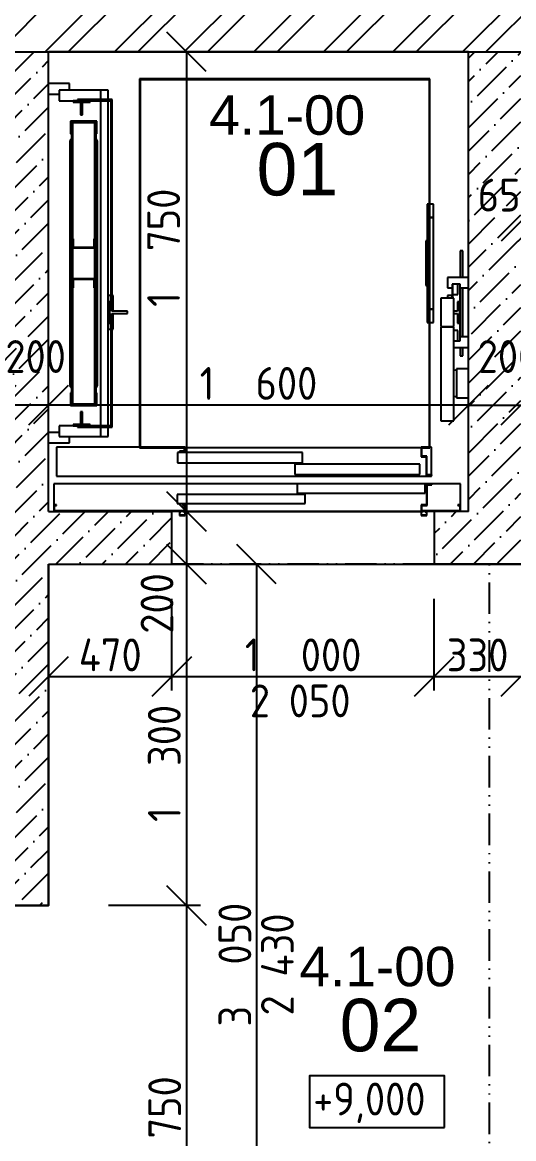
# Model space of a CAD drawing. Extents: x 4511820 to 5180432, y -1526536 to -944957.
# Drawn here: x 5025541 to 5027413, y -1073256 to -1069006 of the extents above; entities that cross this region are included whole.
import ezdxf

# ---------------------------------------------------------------- set-up
doc = ezdxf.new("R2010")
doc.units = 0
doc.header["$MEASUREMENT"] = 0
doc.linetypes.add('ACAD_ISO12W100', pattern=[22, 12, -3, 0.5, -3, 0.5, -3])
doc.layers.get('0').update_dxf_attribs({"linetype": 'CONTINUOUS'})
doc.layers.get('Defpoints').update_dxf_attribs({"color": 61, "linetype": 'CONTINUOUS'})
for name, color, linetype in [('KÓTY', 4, 'CONTINUOUS'), ('MÚRY', 1, 'CONTINUOUS'), ('Plochy', 41, 'CONTINUOUS'), ('POPIS', 7, 'CONTINUOUS'), ('POZEMOK', 7, 'CONTINUOUS'), ('TENKÁ', 7, 'CONTINUOUS'), ('ŠRAFY', 82, 'CONTINUOUS')]:
    doc.layers.add(name, color=color, linetype=linetype)
doc.styles.add('ARIAL', font='arial.ttf')
doc.styles.add('STYLE1', font='isocp.shx')
doc.dimstyles.new('STANDARD-50', dxfattribs={"dimtxt": 125, "dimasz": 150, "dimexe": 10, "dimexo": 200, "dimgap": 20, "dimtad": 1, "dimdsep": 46, "dimlunit": 6, "dimtxsty": 'STYLE1', "dimblk1": 'OBLIQUE', "dimblk2": 'OBLIQUE', "dimsah": 1, "dimcen": 2.5, "dimse1": 1, "dimse2": 1, "dimadec": 0, "dimazin": 0, "dimtfac": 1, "dimtmove": 1, "dimatfit": 3, "dimldrblk": 'OBLIQUE', "dimfxl": 1, "dimtolj": 1, "dimtzin": 0, "dimarcsym": 0})

# ---------------------------------------------------------------- blocks, each defined once
blk = doc.blocks.new('_OBLIQUE')
at = {"color": 0, "linetype": 'ByBlock'}
blk.add_line((-0.5, -0.5), (0.5, 0.5), dxfattribs=at)
blk = doc.blocks.new('*D20383')
at = {"layer": 'Defpoints', "color": 0}
for p in [(5025641, -1070463), (5025641, -1070463), (5027241, -1070463)]:
    blk.add_point(p, dxfattribs=at)
at = {"layer": 'KÓTY', "color": 0, "lineweight": -2}
blk.add_line((5027241, -1070463), (5025641, -1070463), dxfattribs=at)
at = {"layer": 'KÓTY', "color": 0, "linetype": 'ByBlock', "lineweight": -2, "xscale": 150, "yscale": 150, "zscale": 150, "rotation": 180}
blk.add_blockref('_OBLIQUE', (5025641, -1070463), dxfattribs=at)
at = {"layer": 'KÓTY', "color": 0, "linetype": 'ByBlock', "lineweight": -2, "xscale": 150, "yscale": 150, "zscale": 150}
blk.add_blockref('_OBLIQUE', (5027241, -1070463), dxfattribs=at)
at = {"layer": 'KÓTY', "color": 0, "insert": (5026441, -1070380.4), "char_height": 125, "attachment_point": 5, "style": 'STYLE1'}
blk.add_mtext('\\A1;1ﾠ600', dxfattribs=at)
blk = doc.blocks.new('*D20384')
at = {"layer": 'Defpoints', "color": 0}
for p in [(5025939.3, -1069118.2), (5025939.3, -1070868.2), (5026166.3, -1070868.2)]:
    blk.add_point(p, dxfattribs=at)
at = {"layer": 'KÓTY', "color": 0, "lineweight": -2}
blk.add_line((5026166.3, -1069118.2), (5026166.3, -1070868.2), dxfattribs=at)
at = {"layer": 'KÓTY', "color": 0, "linetype": 'ByBlock', "lineweight": -2, "xscale": 150, "yscale": 150, "zscale": 150}
for p, rotation in [((5026166.3, -1069118.2), 90), ((5026166.3, -1070868.2), 270)]:
    blk.add_blockref('_OBLIQUE', p, dxfattribs=dict(at, rotation=rotation))
at = {"layer": 'KÓTY', "color": 0, "insert": (5026079.3, -1069864), "char_height": 125, "attachment_point": 5, "rotation": 90, "style": 'STYLE1'}
blk.add_mtext('\\A1;1ﾠ750', dxfattribs=at)
blk = doc.blocks.new('*D20385')
at = {"layer": 'Defpoints', "color": 0}
for p in [(5025939.3, -1070868.2), (5025939.3, -1071068.2), (5026166.3, -1071068.2)]:
    blk.add_point(p, dxfattribs=at)
at = {"layer": 'KÓTY', "color": 0, "lineweight": -2}
blk.add_line((5026166.3, -1070868.2), (5026166.3, -1071068.2), dxfattribs=at)
at = {"layer": 'KÓTY', "color": 0, "linetype": 'ByBlock', "lineweight": -2, "xscale": 150, "yscale": 150, "zscale": 150}
for p, rotation in [((5026166.3, -1070868.2), 90), ((5026166.3, -1071068.2), 270)]:
    blk.add_blockref('_OBLIQUE', p, dxfattribs=dict(at, rotation=rotation))
at = {"layer": 'KÓTY', "color": 0, "insert": (5026054.3, -1071218), "char_height": 125, "attachment_point": 5, "rotation": 90, "style": 'STYLE1'}
blk.add_mtext('\\A1;200', dxfattribs=at)
blk = doc.blocks.new('*D20386')
at = {"layer": 'Defpoints', "color": 0}
for p in [(5025641, -1071068.2), (5026111, -1071068.2), (5026111, -1071496.5)]:
    blk.add_point(p, dxfattribs=at)
at = {"layer": 'KÓTY', "color": 0, "lineweight": -2}
blk.add_line((5025641, -1071496.5), (5026111, -1071496.5), dxfattribs=at)
at = {"layer": 'KÓTY', "color": 0, "linetype": 'ByBlock', "lineweight": -2, "xscale": 150, "yscale": 150, "zscale": 150, "rotation": 180}
blk.add_blockref('_OBLIQUE', (5025641, -1071496.5), dxfattribs=at)
at = {"layer": 'KÓTY', "color": 0, "linetype": 'ByBlock', "lineweight": -2, "xscale": 150, "yscale": 150, "zscale": 150}
blk.add_blockref('_OBLIQUE', (5026111, -1071496.5), dxfattribs=at)
at = {"layer": 'KÓTY', "color": 0, "insert": (5025876, -1071414), "char_height": 125, "attachment_point": 5, "style": 'STYLE1'}
blk.add_mtext('\\A1;470', dxfattribs=at)
blk = doc.blocks.new('*D20387')
at = {"layer": 'Defpoints', "color": 0}
for p in [(5026111, -1071068.2), (5027111, -1071068.2), (5027111, -1071496.5)]:
    blk.add_point(p, dxfattribs=at)
at = {"layer": 'KÓTY', "color": 0, "lineweight": -2}
blk.add_line((5026111, -1071496.5), (5027111, -1071496.5), dxfattribs=at)
at = {"layer": 'KÓTY', "color": 0, "linetype": 'ByBlock', "lineweight": -2, "xscale": 150, "yscale": 150, "zscale": 150, "rotation": 180}
blk.add_blockref('_OBLIQUE', (5026111, -1071496.5), dxfattribs=at)
at = {"layer": 'KÓTY', "color": 0, "linetype": 'ByBlock', "lineweight": -2, "xscale": 150, "yscale": 150, "zscale": 150}
blk.add_blockref('_OBLIQUE', (5027111, -1071496.5), dxfattribs=at)
at = {"layer": 'KÓTY', "color": 0, "insert": (5026611, -1071413.9), "char_height": 125, "attachment_point": 5, "style": 'STYLE1'}
blk.add_mtext('\\A1;1ﾠ000', dxfattribs=at)
blk = doc.blocks.new('*D20388')
at = {"layer": 'Defpoints', "color": 0}
for p in [(5027111, -1071068.2), (5027441, -1071068.2), (5027441, -1071496.5)]:
    blk.add_point(p, dxfattribs=at)
at = {"layer": 'KÓTY', "color": 0, "lineweight": -2}
blk.add_line((5027111, -1071496.5), (5027441, -1071496.5), dxfattribs=at)
at = {"layer": 'KÓTY', "color": 0, "linetype": 'ByBlock', "lineweight": -2, "xscale": 150, "yscale": 150, "zscale": 150, "rotation": 180}
blk.add_blockref('_OBLIQUE', (5027111, -1071496.5), dxfattribs=at)
at = {"layer": 'KÓTY', "color": 0, "linetype": 'ByBlock', "lineweight": -2, "xscale": 150, "yscale": 150, "zscale": 150}
blk.add_blockref('_OBLIQUE', (5027441, -1071496.5), dxfattribs=at)
at = {"layer": 'KÓTY', "color": 0, "insert": (5027276, -1071414), "char_height": 125, "attachment_point": 5, "style": 'STYLE1'}
blk.add_mtext('\\A1;330', dxfattribs=at)
blk = doc.blocks.new('*D20389')
at = {"layer": 'Defpoints', "color": 0}
for p in [(5025441, -1070463), (5025441, -1070543.7), (5025641, -1070633.7)]:
    blk.add_point(p, dxfattribs=at)
at = {"layer": 'KÓTY', "color": 0, "lineweight": -2}
blk.add_line((5025641, -1070463), (5025441, -1070463), dxfattribs=at)
at = {"layer": 'KÓTY', "color": 0, "linetype": 'ByBlock', "lineweight": -2, "xscale": 150, "yscale": 150, "zscale": 150, "rotation": 180}
blk.add_blockref('_OBLIQUE', (5025441, -1070463), dxfattribs=at)
at = {"layer": 'KÓTY', "color": 0, "linetype": 'ByBlock', "lineweight": -2, "xscale": 150, "yscale": 150, "zscale": 150}
blk.add_blockref('_OBLIQUE', (5025641, -1070463), dxfattribs=at)
at = {"layer": 'KÓTY', "color": 0, "insert": (5025591.8, -1070278), "char_height": 125, "attachment_point": 5, "style": 'STYLE1'}
blk.add_mtext('\\A1;200', dxfattribs=at)
blk = doc.blocks.new('*D20397')
at = {"layer": 'Defpoints', "color": 0}
for p in [(5027241, -1070463), (5027441, -1070463), (5027441, -1070463)]:
    blk.add_point(p, dxfattribs=at)
at = {"layer": 'KÓTY', "color": 0, "lineweight": -2}
blk.add_line((5027241, -1070463), (5027441, -1070463), dxfattribs=at)
at = {"layer": 'KÓTY', "color": 0, "linetype": 'ByBlock', "lineweight": -2, "xscale": 150, "yscale": 150, "zscale": 150, "rotation": 180}
blk.add_blockref('_OBLIQUE', (5027241, -1070463), dxfattribs=at)
at = {"layer": 'KÓTY', "color": 0, "linetype": 'ByBlock', "lineweight": -2, "xscale": 150, "yscale": 150, "zscale": 150}
blk.add_blockref('_OBLIQUE', (5027441, -1070463), dxfattribs=at)
at = {"layer": 'KÓTY', "color": 0, "insert": (5027391.8, -1070278), "char_height": 125, "attachment_point": 5, "style": 'STYLE1'}
blk.add_mtext('\\A1;200', dxfattribs=at)
blk = doc.blocks.new('*D20398')
at = {"layer": 'Defpoints', "color": 0}
for p in [(5027441, -1069763.5), (5027506, -1069763.5), (5027506, -1069763.5)]:
    blk.add_point(p, dxfattribs=at)
at = {"layer": 'KÓTY', "color": 0, "lineweight": -2}
blk.add_line((5027441, -1069763.5), (5027506, -1069763.5), dxfattribs=at)
at = {"layer": 'KÓTY', "color": 0, "linetype": 'ByBlock', "lineweight": -2, "xscale": 150, "yscale": 150, "zscale": 150, "rotation": 180}
blk.add_blockref('_OBLIQUE', (5027441, -1069763.5), dxfattribs=at)
at = {"layer": 'KÓTY', "color": 0, "linetype": 'ByBlock', "lineweight": -2, "xscale": 150, "yscale": 150, "zscale": 150}
blk.add_blockref('_OBLIQUE', (5027506, -1069763.5), dxfattribs=at)
at = {"layer": 'KÓTY', "color": 0, "insert": (5027358, -1069663.5), "char_height": 125, "attachment_point": 5, "style": 'STYLE1'}
blk.add_mtext('\\A1;65', dxfattribs=at)
blk = doc.blocks.new('*D20520')
at = {"layer": 'Defpoints', "color": 0}
for p in [(5027441, -1071068.2), (5028206, -1071068.2), (5028206, -1071496.5)]:
    blk.add_point(p, dxfattribs=at)
at = {"layer": 'KÓTY', "color": 0, "lineweight": -2}
blk.add_line((5027441, -1071496.5), (5028206, -1071496.5), dxfattribs=at)
at = {"layer": 'KÓTY', "color": 0, "linetype": 'ByBlock', "lineweight": -2, "xscale": 150, "yscale": 150, "zscale": 150, "rotation": 180}
blk.add_blockref('_OBLIQUE', (5027441, -1071496.5), dxfattribs=at)
at = {"layer": 'KÓTY', "color": 0, "linetype": 'ByBlock', "lineweight": -2, "xscale": 150, "yscale": 150, "zscale": 150}
blk.add_blockref('_OBLIQUE', (5028206, -1071496.5), dxfattribs=at)
at = {"layer": 'KÓTY', "color": 0, "insert": (5027823.5, -1071414), "char_height": 125, "attachment_point": 5, "style": 'STYLE1'}
blk.add_mtext('\\A1;765', dxfattribs=at)
blk = doc.blocks.new('*D20567')
at = {"layer": 'Defpoints', "color": 0}
for p in [(5025641, -1071068.2), (5025641, -1072368.2), (5026166.3, -1072368.2)]:
    blk.add_point(p, dxfattribs=at)
at = {"layer": 'KÓTY', "color": 0, "lineweight": -2}
blk.add_line((5026166.3, -1071068.2), (5026166.3, -1072368.2), dxfattribs=at)
at = {"layer": 'KÓTY', "color": 0, "linetype": 'ByBlock', "lineweight": -2, "xscale": 150, "yscale": 150, "zscale": 150}
for p, rotation in [((5026166.3, -1071068.2), 90), ((5026166.3, -1072368.2), 270)]:
    blk.add_blockref('_OBLIQUE', p, dxfattribs=dict(at, rotation=rotation))
at = {"layer": 'KÓTY', "color": 0, "insert": (5026082, -1071827), "char_height": 125, "attachment_point": 5, "rotation": 90, "style": 'STYLE1'}
blk.add_mtext('\\A1;1ﾠ300', dxfattribs=at)
blk = doc.blocks.new('*D20568')
at = {"layer": 'Defpoints', "color": 0}
for p in [(5025641, -1072368.2), (5025641, -1074118.2), (5026166.3, -1074118.2)]:
    blk.add_point(p, dxfattribs=at)
at = {"layer": 'KÓTY', "color": 0, "lineweight": -2, "ltscale": 0.25}
blk.add_line((5026166.3, -1072368.2), (5026166.3, -1074118.2), dxfattribs=at)
at = {"layer": 'KÓTY', "color": 0, "linetype": 'ByBlock', "lineweight": -2, "xscale": 150, "yscale": 150, "zscale": 150}
for p, rotation in [((5026166.3, -1072368.2), 90), ((5026166.3, -1074118.2), 270)]:
    blk.add_blockref('_OBLIQUE', p, dxfattribs=dict(at, rotation=rotation))
at = {"layer": 'KÓTY', "color": 0, "insert": (5026083.8, -1073243.2), "char_height": 125, "attachment_point": 5, "rotation": 90, "style": 'STYLE1'}
blk.add_mtext('\\A1;1ﾠ750', dxfattribs=at)
blk = doc.blocks.new('*D20573')
at = {"layer": 'Defpoints', "color": 0}
for p in [(5025641, -1071068.2), (5025641, -1074118.2), (5026433.5, -1074118.2)]:
    blk.add_point(p, dxfattribs=at)
at = {"layer": 'KÓTY', "color": 0, "lineweight": -2, "ltscale": 0.25}
blk.add_line((5026433.5, -1071068.2), (5026433.5, -1074118.2), dxfattribs=at)
at = {"layer": 'KÓTY', "color": 0, "linetype": 'ByBlock', "lineweight": -2, "xscale": 150, "yscale": 150, "zscale": 150}
for p, rotation in [((5026433.5, -1071068.2), 90), ((5026433.5, -1074118.2), 270)]:
    blk.add_blockref('_OBLIQUE', p, dxfattribs=dict(at, rotation=rotation))
at = {"layer": 'KÓTY', "color": 0, "insert": (5026351, -1072593.2), "char_height": 125, "attachment_point": 5, "rotation": 90, "style": 'STYLE1'}
blk.add_mtext('\\A1;3ﾠ050', dxfattribs=at)

msp = doc.modelspace()

# ---------------------------------------------------------------- hatches: boundary and pattern name
at = {"layer": 'ŠRAFY'}
h = msp.add_hatch(dxfattribs=at)
h.set_pattern_fill('ANSI32', color=256, scale=500)
h.set_pattern_definition([(45, (462343.18, 70767), (-132.5825215, 132.5825215), []), (45, (462431.57, 70767), (-132.5825215, 132.5825215), [])])
h.paths.add_polyline_path([(5025371, -1069118.172), (5025441, -1069118.172), (5025641, -1069118.172), (5027241, -1069118.172), (5027441, -1069118.172), (5027621, -1069118.172), (5028371, -1069118.172), (5028371, -1068738.172), (5025371, -1068738.172)])
h = msp.add_hatch(dxfattribs=at)
h.set_pattern_fill('ANSI36', color=256, scale=500, angle=360)
h.set_pattern_definition([(45, (524430.31, 388691.69), (33.1456304, 121.533978), [156.25, -31.25, 0, -31.25])])
h.paths.add_polyline_path([(5025441, -1070298.172), (5025441, -1070498.172), (5025441, -1070778.172), (5025441, -1071058.172), (5025441, -1071338.172), (5025441, -1071618.172), (5025441, -1071898.172), (5025441, -1072168.172), (5025441, -1072178.172), (5025441, -1072208.172), (5025441, -1072248.172), (5025441, -1072368.172), (5025641, -1072368.172), (5025641, -1071068.172), (5026111, -1071068.172), (5026111, -1070868.172), (5025661, -1070868.172), (5025641, -1070868.172), (5025641, -1070607.172), (5025641, -1070567.172), (5025641, -1069279.172), (5025641, -1069239.172), (5025641, -1069118.172), (5025441, -1069118.172), (5025441, -1070218.172)])
h.paths.add_polyline_path([(5025447.951, -1070152.98), (5025735.549, -1070152.98), (5025735.549, -1070402.98), (5025447.951, -1070402.98)], flags=24)
h = msp.add_hatch(dxfattribs=at)
h.set_pattern_fill('ANSI36', color=256, scale=500, angle=360)
h.set_pattern_definition([(45, (524430.31, 388691.69), (33.1456304, 121.533978), [156.25, -31.25, 0, -31.25])])
h.paths.add_polyline_path([(5027111, -1070868.172), (5027111, -1071068.172), (5027441, -1071068.172), (5027441, -1069118.172), (5027241, -1069118.172), (5027241, -1069976.922), (5027241, -1070016.922), (5027241, -1070203.422), (5027241, -1070243.422), (5027241, -1070324.672), (5027241, -1070435.672), (5027241, -1070868.172), (5027211, -1070868.172)])
h = msp.add_hatch(dxfattribs=at)
h.set_pattern_fill('DOTS', color=256, scale=250, angle=90)
h.set_pattern_definition([(90, (-71441.844, -23850), (-15.625, 7.8125), [0, -15.625])])
h.paths.add_polyline_path([(5027441, -1069118.172), (5027441, -1071068.172), (5027506, -1071018.172), (5027506, -1069118.172)])
h.paths.add_polyline_path([(5027247.951, -1070152.98), (5027535.549, -1070152.98), (5027535.549, -1070402.98), (5027247.951, -1070402.98)], flags=9)

# ---------------------------------------------------------------- linework, layer by layer
at = {"layer": 'KÓTY'}
for p, q in [((5026111, -1071549.883), (5026111, -1071199.883)), ((5027111, -1071549.883), (5027111, -1071199.883))]:
    msp.add_line(p, q, dxfattribs=at)
at = {"layer": 'KÓTY', "ltscale": 0.25}
msp.add_line((5026219.711, -1072368.172), (5025869.711, -1072368.172), dxfattribs=at)
at = {"layer": 'MÚRY'}
for p, q in [((5025641, -1070868.172), (5025641, -1069118.172)), ((5025641, -1069118.172), (5027241, -1069118.172)), ((5027241, -1069118.172), (5025641, -1069118.172)), ((5027241, -1070868.172), (5027241, -1069118.172)), ((5027241, -1069976.922), (5027241, -1069118.172)), ((5025641, -1070868.172), (5026111, -1070868.172)), ((5026111, -1071068.172), (5026111, -1070868.172)), ((5027241, -1070868.172), (5027111, -1070868.172)), ((5027111, -1070868.172), (5027111, -1071068.172)), ((5025641, -1071068.172), (5026111, -1071068.172)), ((5025641, -1071068.172), (5025641, -1072368.172)), ((5027441, -1071068.172), (5027111, -1071068.172)), ((5025641, -1072368.172), (5025441, -1072368.172))]:
    msp.add_line(p, q, dxfattribs=at)
at = {"layer": 'Plochy'}
msp.add_lwpolyline([(5025641, -1071068.172), (5028206, -1071068.172), (5028206, -1074118.172), (5020981, -1074118.172), (5020981, -1072618.172), (5021281, -1072618.172), (5021281, -1071618.172), (5020981, -1071618.172), (5020981, -1069118.172), (5022891, -1069118.172), (5022891, -1072368.172), (5023141, -1072368.172), (5023141, -1072178.172), (5025441, -1072178.172), (5025441, -1072368.172), (5025641, -1072368.172)], close=True, dxfattribs=at)
at = {"layer": 'POZEMOK'}
for p, q in [((5025721, -1069239.172), (5025641, -1069239.172)), ((5025681, -1069264.172), (5025681, -1069304.172)), ((5025868.75, -1069264.172), (5025681, -1069264.172)), ((5025721, -1069264.172), (5025721, -1069239.172)), ((5025867.75, -1069264.172), (5025838.75, -1069264.172)), ((5025838.75, -1069264.172), (5025838.75, -1069299.172)), ((5025867.75, -1069299.172), (5025867.75, -1069264.172)), ((5025868.75, -1069299.172), (5025868.75, -1069264.172)), ((5025641, -1069279.172), (5025681, -1069279.172)), ((5025681, -1069304.172), (5025751, -1069304.172)), ((5025734.25, -1069304.172), (5025734.25, -1069309.972)), ((5025799.25, -1069304.172), (5025734.25, -1069304.172)), ((5025734.25, -1069309.972), (5025762.75, -1069309.972)), ((5025751, -1069299.172), (5025751, -1069304.172)), ((5025883, -1069299.172), (5025751, -1069299.172)), ((5025751, -1069304.172), (5025883, -1069304.172)), ((5025762.75, -1069309.972), (5025762.75, -1069358.172)), ((5025770.75, -1069358.172), (5025770.75, -1069309.972)), ((5025770.75, -1069309.972), (5025799.25, -1069309.972)), ((5025799.25, -1069309.972), (5025799.25, -1069304.172)), ((5025838.75, -1069304.172), (5025838.75, -1070542.172)), ((5025867.75, -1070542.172), (5025867.75, -1069304.172)), ((5025883, -1069304.172), (5025878, -1069304.172)), ((5025878, -1069304.172), (5025878, -1070069.172)), ((5025883, -1069304.172), (5025883, -1069299.172)), ((5025883, -1070105.672), (5025883, -1069304.172)), ((5025762.75, -1069358.172), (5025770.75, -1069358.172)), ((5025825, -1069382.172), (5025725, -1069382.172)), ((5025725, -1069382.172), (5025725, -1069430.172)), ((5025728, -1069385.172), (5025728, -1069388.172)), ((5025728, -1069385.172), (5025728, -1069388.172)), ((5025728, -1069385.172), (5025822, -1069385.172)), ((5025728, -1069430.172), (5025728, -1069385.172)), ((5025734, -1069388.172), (5025728, -1069388.172)), ((5025728, -1069388.172), (5025728, -1069830.672)), ((5025734, -1069388.172), (5025734, -1069385.172)), ((5025734, -1069388.172), (5025734, -1069385.172)), ((5025816, -1069388.172), (5025734, -1069388.172)), ((5025734, -1069830.672), (5025734, -1069388.172)), ((5025736.5, -1069388.172), (5025736.5, -1069385.172)), ((5025736.5, -1069385.172), (5025736.5, -1069388.172)), ((5025813.5, -1069388.172), (5025813.5, -1069385.172)), ((5025813.5, -1069385.172), (5025813.5, -1069388.172)), ((5025822, -1069388.172), (5025816, -1069388.172)), ((5025816, -1069388.172), (5025816, -1069830.672)), ((5025816.5, -1069388.172), (5025816.5, -1069385.172)), ((5025822, -1069385.172), (5025822, -1069430.172)), ((5025822, -1069830.672), (5025822, -1069388.172)), ((5025825, -1069430.172), (5025825, -1069382.172)), ((5025725, -1069430.172), (5025728, -1069430.172)), ((5025822, -1069430.172), (5025825, -1069430.172)), ((5025728, -1069449.172), (5025722, -1069458.172)), ((5025722, -1069458.172), (5025722, -1070388.172)), ((5025828, -1069458.172), (5025822, -1069449.172)), ((5025828, -1070388.172), (5025828, -1069458.172)), ((5027083.5, -1069698.172), (5027083.5, -1069748.172)), ((5027091, -1069698.172), (5027083.5, -1069698.172)), ((5027108.5, -1069698.172), (5027094, -1069698.172)), ((5027108.5, -1069748.172), (5027108.5, -1069698.172)), ((5027083.5, -1069748.172), (5027083.5, -1070098.172)), ((5027091, -1069748.172), (5027083.5, -1069748.172)), ((5027083.5, -1069748.172), (5027091, -1069748.172)), ((5027108.5, -1069748.172), (5027094, -1069748.172)), ((5027094, -1069748.172), (5027108.5, -1069748.172)), ((5027108.5, -1070098.172), (5027108.5, -1069748.172)), ((5025734, -1069830.672), (5025728, -1069830.672)), ((5025728, -1069830.672), (5025728, -1069864.672)), ((5025728, -1069864.672), (5025734, -1069864.672)), ((5025728, -1069864.672), (5025728, -1069981.672)), ((5025734, -1069829.672), (5025734, -1069864.672)), ((5025736, -1069829.672), (5025734, -1069829.672)), ((5025734, -1069864.672), (5025734, -1069830.672)), ((5025734, -1069864.672), (5025816, -1069864.672)), ((5025734, -1069981.672), (5025734, -1069864.672)), ((5025736, -1069862.672), (5025736, -1069829.672)), ((5025814, -1069862.672), (5025736, -1069862.672)), ((5025814, -1069829.672), (5025814, -1069862.672)), ((5025816, -1069829.672), (5025814, -1069829.672)), ((5025816, -1069864.672), (5025816, -1069829.672)), ((5025822, -1069830.672), (5025816, -1069830.672)), ((5025816, -1069830.672), (5025816, -1069864.672)), ((5025816, -1069864.672), (5025816, -1069981.672)), ((5025816, -1069864.672), (5025822, -1069864.672)), ((5025822, -1069864.672), (5025822, -1069830.672)), ((5025822, -1069981.672), (5025822, -1069864.672)), ((5027078.5, -1069838.172), (5027078.5, -1069848.172)), ((5027083.5, -1069838.172), (5027078.5, -1069838.172)), ((5027078.5, -1069848.172), (5027078.5, -1069998.172)), ((5027083.5, -1069848.172), (5027078.5, -1069848.172)), ((5027083.5, -1069848.172), (5027083.5, -1069838.172)), ((5027083.5, -1069998.172), (5027083.5, -1069848.172)), ((5027220.125, -1069875.172), (5027210.125, -1069875.172)), ((5027210.125, -1069875.172), (5027210.125, -1069976.922)), ((5027220.125, -1069976.922), (5027220.125, -1069875.172)), ((5025734, -1069981.672), (5025728, -1069981.672)), ((5025728, -1069981.672), (5025728, -1070015.672)), ((5025734, -1070015.672), (5025734, -1069981.672)), ((5025734, -1069981.672), (5025734, -1070016.672)), ((5025816, -1069981.672), (5025734, -1069981.672)), ((5025736, -1070016.672), (5025736, -1069983.672)), ((5025736, -1069983.672), (5025814, -1069983.672)), ((5025814, -1069983.672), (5025814, -1070016.672)), ((5025822, -1069981.672), (5025816, -1069981.672)), ((5025816, -1069981.672), (5025816, -1070015.672)), ((5025816, -1070016.672), (5025816, -1069981.672)), ((5025822, -1070015.672), (5025822, -1069981.672)), ((5027078.5, -1069998.172), (5027078.5, -1070008.172)), ((5027078.5, -1069998.172), (5027083.5, -1069998.172)), ((5027083.5, -1070008.172), (5027083.5, -1069998.172)), ((5027241, -1069976.922), (5027161, -1069976.922)), ((5027161, -1069976.922), (5027161, -1070016.922)), ((5025728, -1070015.672), (5025734, -1070015.672)), ((5025728, -1070015.672), (5025728, -1070458.172)), ((5025734, -1070458.172), (5025734, -1070015.672)), ((5025734, -1070016.672), (5025736, -1070016.672)), ((5025814, -1070016.672), (5025816, -1070016.672)), ((5025816, -1070015.672), (5025822, -1070015.672)), ((5025816, -1070015.672), (5025816, -1070458.172)), ((5025822, -1070458.172), (5025822, -1070015.672)), ((5027078.5, -1070008.172), (5027083.5, -1070008.172)), ((5027161, -1070016.922), (5027179.25, -1070016.922)), ((5027201, -1070001.922), (5027179.25, -1070001.922)), ((5027179.25, -1070001.922), (5027179.25, -1070041.922)), ((5027179.25, -1070041.922), (5027201, -1070041.922)), ((5027209.25, -1070001.922), (5027180.25, -1070001.922)), ((5027180.25, -1070001.922), (5027180.25, -1070056.172)), ((5027201, -1070041.922), (5027201, -1070001.922)), ((5027209.25, -1070218.422), (5027209.25, -1070001.922)), ((5027209.25, -1070016.922), (5027241, -1070016.922)), ((5027210.125, -1070016.922), (5027210.125, -1070203.422)), ((5027220.125, -1070203.422), (5027220.125, -1070016.922)), ((5025878, -1070046.172), (5025868.75, -1070046.172)), ((5025868.75, -1070046.172), (5025868.75, -1070174.172)), ((5025882, -1070069.172), (5025873.75, -1070069.172)), ((5025873.75, -1070069.172), (5025873.75, -1070151.172)), ((5025882, -1070105.672), (5025882, -1070069.172)), ((5025886.75, -1070046.172), (5025883, -1070046.172)), ((5025886.75, -1070105.672), (5025886.75, -1070046.172)), ((5027185.5, -1070056.172), (5027135.5, -1070056.172)), ((5027135.5, -1070056.172), (5027135.5, -1070164.172)), ((5027179.25, -1070046.172), (5027161.25, -1070046.172)), ((5027161.25, -1070046.172), (5027161.25, -1070056.172)), ((5027179.25, -1070056.172), (5027179.25, -1070046.172)), ((5027185.5, -1070164.172), (5027185.5, -1070056.172)), ((5027208.25, -1070069.172), (5027200, -1070069.172)), ((5027200, -1070069.172), (5027200, -1070105.672)), ((5027208.25, -1070151.172), (5027208.25, -1070069.172)), ((5025942, -1070105.672), (5025882, -1070105.672)), ((5025882, -1070114.672), (5025942, -1070114.672)), ((5025882, -1070151.172), (5025882, -1070114.672)), ((5025883, -1070542.172), (5025883, -1070114.672)), ((5025886.75, -1070174.172), (5025886.75, -1070114.672)), ((5025942, -1070114.672), (5025942, -1070105.672)), ((5027083.5, -1070098.172), (5027083.5, -1070148.172)), ((5027091, -1070098.172), (5027083.5, -1070098.172)), ((5027083.5, -1070098.172), (5027091, -1070098.172)), ((5027108.5, -1070098.172), (5027094, -1070098.172)), ((5027094, -1070098.172), (5027108.5, -1070098.172)), ((5027108.5, -1070148.172), (5027108.5, -1070098.172)), ((5027200, -1070105.672), (5027185.5, -1070105.672)), ((5027185.5, -1070114.672), (5027200, -1070114.672)), ((5027200, -1070114.672), (5027200, -1070151.172)), ((5025873.75, -1070151.172), (5025882, -1070151.172)), ((5025878, -1070151.172), (5025878, -1070542.172)), ((5027083.5, -1070148.172), (5027091, -1070148.172)), ((5027094, -1070148.172), (5027108.5, -1070148.172)), ((5027135.5, -1070164.172), (5027185.5, -1070164.172)), ((5027185.5, -1070166.172), (5027135.5, -1070166.172)), ((5027135.5, -1070166.172), (5027135.5, -1070523.172)), ((5027139.125, -1070164.172), (5027139.125, -1070166.172)), ((5027144.125, -1070166.172), (5027144.125, -1070164.172)), ((5027155.125, -1070164.172), (5027155.125, -1070166.172)), ((5027160.125, -1070164.172), (5027160.125, -1070166.172)), ((5027161.25, -1070164.172), (5027161.25, -1070166.172)), ((5027179.25, -1070166.172), (5027179.25, -1070164.172)), ((5027180.25, -1070164.172), (5027180.25, -1070166.172)), ((5027185.5, -1070523.172), (5027185.5, -1070166.172)), ((5027200, -1070151.172), (5027208.25, -1070151.172)), ((5027210.125, -1070138.172), (5027209.25, -1070138.172)), ((5027209.25, -1070158.172), (5027210.125, -1070158.172)), ((5027210.125, -1070158.172), (5027210.125, -1070138.172)), ((5025868.75, -1070174.172), (5025878, -1070174.172)), ((5025883, -1070174.172), (5025886.75, -1070174.172)), ((5027201, -1070178.422), (5027185.5, -1070178.422)), ((5027201, -1070218.422), (5027201, -1070178.422)), ((5027210.125, -1070198.172), (5027209.25, -1070198.172)), ((5027241, -1070203.422), (5027209.25, -1070203.422)), ((5027210.125, -1070203.422), (5027210.125, -1070198.172)), ((5027185.5, -1070218.422), (5027209.25, -1070218.422)), ((5027185.5, -1070218.422), (5027201, -1070218.422)), ((5027185.5, -1070243.422), (5027241, -1070243.422)), ((5027210.125, -1070243.422), (5027210.125, -1070275.172)), ((5027220.125, -1070275.172), (5027220.125, -1070243.422)), ((5027210.125, -1070275.172), (5027220.125, -1070275.172)), ((5027192, -1070330.172), (5027185.5, -1070331.465)), ((5027196, -1070330.968), (5027192, -1070330.172)), ((5027241, -1070324.672), (5027196, -1070324.672)), ((5027196, -1070324.672), (5027196, -1070435.672)), ((5025722, -1070388.172), (5025728, -1070397.172)), ((5025728, -1070416.172), (5025725, -1070416.172)), ((5025725, -1070416.172), (5025725, -1070464.172)), ((5025728, -1070461.172), (5025728, -1070416.172)), ((5025822, -1070397.172), (5025828, -1070388.172)), ((5025825, -1070416.172), (5025822, -1070416.172)), ((5025822, -1070416.172), (5025822, -1070461.172)), ((5025825, -1070464.172), (5025825, -1070416.172)), ((5025725, -1070464.172), (5025825, -1070464.172)), ((5025728, -1070458.172), (5025728, -1070461.172)), ((5025728, -1070458.172), (5025728, -1070461.172)), ((5025728, -1070458.172), (5025734, -1070458.172)), ((5025822, -1070461.172), (5025728, -1070461.172)), ((5025734, -1070461.172), (5025734, -1070458.172)), ((5025734, -1070461.172), (5025734, -1070458.172)), ((5025734, -1070458.172), (5025816, -1070458.172)), ((5025736.5, -1070461.172), (5025736.5, -1070458.172)), ((5025736.5, -1070458.172), (5025736.5, -1070461.172)), ((5025813.5, -1070461.172), (5025813.5, -1070458.172)), ((5025813.5, -1070458.172), (5025813.5, -1070461.172)), ((5025816, -1070458.172), (5025822, -1070458.172)), ((5025816.5, -1070461.172), (5025816.5, -1070458.172)), ((5027185.5, -1070428.879), (5027192, -1070430.172)), ((5027192, -1070430.172), (5027196, -1070429.376)), ((5027196, -1070435.672), (5027241, -1070435.672)), ((5025770.75, -1070488.172), (5025762.75, -1070488.172)), ((5025762.75, -1070488.172), (5025762.75, -1070536.372)), ((5025770.75, -1070536.372), (5025770.75, -1070488.172)), ((5025681, -1070542.172), (5025681, -1070582.172)), ((5025751, -1070542.172), (5025681, -1070542.172)), ((5025762.75, -1070536.372), (5025734.25, -1070536.372)), ((5025734.25, -1070536.372), (5025734.25, -1070542.172)), ((5025734.25, -1070542.172), (5025799.25, -1070542.172)), ((5025751, -1070542.172), (5025751, -1070547.172)), ((5025883, -1070542.172), (5025751, -1070542.172)), ((5025751, -1070547.172), (5025883, -1070547.172)), ((5025799.25, -1070536.372), (5025770.75, -1070536.372)), ((5025799.25, -1070542.172), (5025799.25, -1070536.372)), ((5025838.75, -1070547.172), (5025838.75, -1070582.172)), ((5025867.75, -1070582.172), (5025867.75, -1070547.172)), ((5025868.75, -1070582.172), (5025868.75, -1070547.172)), ((5025878, -1070542.172), (5025883, -1070542.172)), ((5025883, -1070547.172), (5025883, -1070542.172)), ((5027135.5, -1070523.172), (5027185.5, -1070523.172)), ((5025681, -1070567.172), (5025641, -1070567.172)), ((5025681, -1070582.172), (5025868.75, -1070582.172)), ((5025721, -1070607.172), (5025721, -1070582.172)), ((5025838.75, -1070582.172), (5025867.75, -1070582.172)), ((5025641, -1070607.172), (5025721, -1070607.172)), ((5025988, -1070623.172), (5025671, -1070623.172)), ((5025671, -1070623.172), (5025671, -1070733.172)), ((5026161, -1070624.672), (5027061, -1070624.672)), ((5027100, -1070623.172), (5027094, -1070623.172)), ((5027100, -1070728.172), (5027100, -1070623.172)), ((5026588.55, -1070763.172), (5025661, -1070763.172)), ((5025661, -1070763.172), (5025661, -1070842.172)), ((5025671, -1070733.172), (5027100, -1070733.172)), ((5027081, -1070763.172), (5027075.95, -1070763.172)), ((5027101, -1070763.172), (5027081, -1070763.172)), ((5027081, -1070763.172), (5027081, -1070842.172)), ((5027100, -1070733.172), (5027100, -1070731.172)), ((5027211, -1070763.172), (5027101, -1070763.172)), ((5027101, -1070766.172), (5027101, -1070763.172)), ((5027211, -1070842.172), (5027211, -1070763.172)), ((5027084, -1070766.172), (5027101, -1070766.172)), ((5027084, -1070845.172), (5027084, -1070766.172)), ((5025661, -1070842.172), (5025661, -1070868.172)), ((5025671, -1070842.172), (5025661, -1070842.172)), ((5025664, -1070865.172), (5025664, -1070845.172)), ((5025664, -1070845.172), (5025671, -1070845.172)), ((5025671, -1070845.172), (5025671, -1070842.172)), ((5026161, -1070842.172), (5026151, -1070842.172)), ((5026151, -1070842.172), (5026151, -1070845.172)), ((5026151, -1070845.172), (5026158, -1070845.172)), ((5026158, -1070845.172), (5026158, -1070865.172)), ((5026161, -1070868.172), (5026161, -1070842.172)), ((5027061, -1070842.172), (5027061, -1070868.172)), ((5027081, -1070842.172), (5027061, -1070842.172)), ((5027064, -1070865.172), (5027064, -1070845.172)), ((5027064, -1070845.172), (5027084, -1070845.172)), ((5027211, -1070842.172), (5027201, -1070842.172)), ((5027201, -1070842.172), (5027201, -1070845.172)), ((5027201, -1070845.172), (5027208, -1070845.172)), ((5027208, -1070845.172), (5027208, -1070865.172)), ((5027211, -1070868.172), (5027211, -1070842.172)), ((5026158, -1070865.172), (5025664, -1070865.172)), ((5026140, -1070868.172), (5026111, -1070868.172)), ((5026140, -1070868.172), (5026140, -1070882.672)), ((5026140, -1070882.672), (5026161, -1070882.672)), ((5026141, -1070881.672), (5026141, -1070868.672)), ((5026141, -1070868.672), (5026145.5, -1070868.672)), ((5026160, -1070881.672), (5026141, -1070881.672)), ((5026145.5, -1070868.672), (5026145.5, -1070868.172)), ((5026155.5, -1070868.172), (5026145.5, -1070868.172)), ((5026155.5, -1070868.172), (5026155.5, -1070868.672)), ((5026155.5, -1070868.672), (5026160, -1070868.672)), ((5026160, -1070868.672), (5026160, -1070881.672)), ((5026161, -1070882.672), (5026161, -1070868.172)), ((5026161, -1070868.172), (5027061, -1070868.172)), ((5027061, -1070868.172), (5026161, -1070868.172)), ((5027061, -1070868.172), (5027061, -1070882.672)), ((5027061, -1070882.672), (5027082, -1070882.672)), ((5027062, -1070881.672), (5027062, -1070868.672)), ((5027062, -1070868.672), (5027066.5, -1070868.672)), ((5027081, -1070881.672), (5027062, -1070881.672)), ((5027208, -1070865.172), (5027064, -1070865.172)), ((5027066.5, -1070868.672), (5027066.5, -1070868.172)), ((5027076.5, -1070868.172), (5027066.5, -1070868.172)), ((5027076.5, -1070868.172), (5027076.5, -1070868.672)), ((5027076.5, -1070868.672), (5027081, -1070868.672)), ((5027081, -1070868.672), (5027081, -1070881.672)), ((5027082, -1070882.672), (5027082, -1070868.172)), ((5027111, -1070868.172), (5027082, -1070868.172))]:
    msp.add_line(p, q, dxfattribs=at)
at = {"layer": 'TENKÁ'}
for p, q in [((5025441, -1069118.172), (5025641, -1069118.172)), ((5027241, -1069118.172), (5027441, -1069118.172)), ((5025988, -1069220.172), (5025988, -1070626.172)), ((5027094, -1069220.172), (5025988, -1069220.172)), ((5025991, -1070626.172), (5025991, -1069223.172)), ((5025991, -1069223.172), (5027091, -1069223.172)), ((5027091, -1069223.172), (5027091, -1070623.172)), ((5027094, -1070626.172), (5027094, -1069220.172)), ((5025988, -1070626.172), (5025991, -1070626.172)), ((5026161, -1070623.172), (5025991, -1070623.172)), ((5025991, -1070623.172), (5025991, -1070626.172)), ((5025991, -1070626.172), (5026158, -1070626.172)), ((5026158, -1070626.172), (5026158, -1070638.172)), ((5026161, -1070641.172), (5026161, -1070623.172)), ((5027061, -1070623.172), (5027061, -1070660.172)), ((5027091, -1070623.172), (5027061, -1070623.172)), ((5027064, -1070657.172), (5027064, -1070626.172)), ((5027064, -1070626.172), (5027094, -1070626.172)), ((5026608.45, -1070643.172), (5026132.55, -1070643.172)), ((5026132.55, -1070643.172), (5026132.55, -1070682.172)), ((5026158, -1070638.172), (5026139.5, -1070638.172)), ((5026139.5, -1070638.172), (5026139.5, -1070641.172)), ((5026139.5, -1070641.172), (5026161, -1070641.172)), ((5026608.45, -1070682.172), (5026608.45, -1070643.172)), ((5027061, -1070660.172), (5027080, -1070660.172)), ((5027083, -1070657.172), (5027064, -1070657.172)), ((5027080, -1070660.172), (5027080, -1070731.172)), ((5027083, -1070728.172), (5027083, -1070657.172)), ((5026132.55, -1070682.172), (5026608.45, -1070682.172)), ((5027055.95, -1070688.172), (5026580.05, -1070688.172)), ((5026580.05, -1070688.172), (5026580.05, -1070727.172)), ((5027055.95, -1070727.172), (5027055.95, -1070688.172)), ((5026580.05, -1070727.172), (5027055.95, -1070727.172)), ((5027075.95, -1070763.172), (5026588.55, -1070763.172)), ((5026588.55, -1070763.172), (5026588.55, -1070798.172)), ((5027075.95, -1070798.172), (5027075.95, -1070763.172)), ((5027080, -1070731.172), (5027101.5, -1070731.172)), ((5027101.5, -1070728.172), (5027083, -1070728.172)), ((5027101.5, -1070731.172), (5027101.5, -1070728.172)), ((5026618.45, -1070803.172), (5026131.05, -1070803.172)), ((5026131.05, -1070803.172), (5026131.05, -1070838.172)), ((5026588.55, -1070798.172), (5027075.95, -1070798.172)), ((5026618.45, -1070838.172), (5026618.45, -1070803.172)), ((5026131.05, -1070838.172), (5026618.45, -1070838.172))]:
    msp.add_line(p, q, dxfattribs=at)
at = {"layer": 'TENKÁ', "linetype": 'ACAD_ISO12W100', "ltscale": 10}
for p, q in [((5027111, -1071068.172), (5026111, -1071068.172)), ((5027321, -1074118.172), (5027321, -1071068.172))]:
    msp.add_line(p, q, dxfattribs=at)
at = {"layer": 'TENKÁ', "ltscale": 0.25}
msp.add_lwpolyline([(5027149.469, -1073212.674), (5027149.469, -1073016.424), (5026634.837, -1073016.424), (5026634.837, -1073212.674)], close=True, dxfattribs=at)

# ---------------------------------------------------------------- texts
at = {"layer": 'KÓTY', "insert": (5026599.998, -1071588.938), "char_height": 125, "attachment_point": 5, "style": 'STYLE1'}
msp.add_mtext('\\A1;2 050', dxfattribs=at)
at = {"layer": 'KÓTY', "insert": (5026513.088, -1072592.558), "char_height": 125, "attachment_point": 5, "rotation": 90, "style": 'STYLE1'}
msp.add_mtext('\\A1;2 430', dxfattribs=at)
at = {"layer": 'POPIS', "lineweight": 40, "ltscale": 0.25, "style": 'ARIAL'}
for s, height, p in [('4.1-00', 150, (5026253.269, -1069433.751)), ('01', 200, (5026433.769, -1069664.751)), ('4.1-00', 150, (5026597.269, -1072675.251)), ('02', 200, (5026750.269, -1072923.251))]:
    msp.add_text(s, height=height, dxfattribs=at).set_placement(p)
at = {"layer": 'TENKÁ', "lineweight": 40, "ltscale": 0.25, "style": 'ARIAL'}
msp.add_text('01', height=200, dxfattribs=at).set_placement((5026433.769, -1069664.751))
at = {"layer": 'TENKÁ', "ltscale": 0.25, "style": 'STYLE1'}
msp.add_text('+9,000', height=125, dxfattribs=at).set_placement((5026649.227, -1073167.373))

# ---------------------------------------------------------------- dimensions: what is measured, and where the dimension line sits
at = {"layer": 'KÓTY'}
for base, p1, p2, picture, middle in [((5026166.309, -1070868.172), (5025939.309, -1069118.172), (5025939.309, -1070868.172), '*D20384', (5026161.809, -1069863.98)), ((5026166.309, -1071068.172), (5025939.309, -1070868.172), (5025939.309, -1071068.172), '*D20385', (5026136.809, -1071217.98)), ((5026166.309, -1072368.172), (5025641, -1071068.172), (5025641, -1072368.172), '*D20567', (5026164.5, -1071827))]:
    dim = msp.add_linear_dim(base=base, p1=p1, p2=p2, angle=90, dimstyle='STANDARD-50', dxfattribs=at)
    dim.commit()
    dim.dimension.update_dxf_attribs({"geometry": picture, "text_midpoint": middle, "dimtype": 160})
dim = msp.add_linear_dim(base=(5027506, -1069763.5), p1=(5027441, -1069763.5), p2=(5027506, -1069763.5), dimstyle='STANDARD-50', dxfattribs=at)
dim.commit()
dim.dimension.update_dxf_attribs({"geometry": '*D20398', "text_midpoint": (5027358, -1069746), "dimtype": 160})
for base, p1, p2, picture, middle in [((5025441, -1070462.98), (5025641, -1070633.672), (5025441, -1070543.672), '*D20389', (5025591.75, -1070277.98)), ((5027441, -1070462.98), (5027241, -1070462.98), (5027441, -1070462.98), '*D20397', (5027391.75, -1070277.98)), ((5028206, -1071496.48), (5027441, -1071068.172), (5028206, -1071068.172), '*D20520', (5027823.5, -1071413.98))]:
    dim = msp.add_linear_dim(base=base, p1=p1, p2=p2, dimstyle='STANDARD-50', dxfattribs=at)
    dim.commit()
    dim.dimension.update_dxf_attribs({"geometry": picture, "text_midpoint": middle})
for base, p1, p2, picture, middle in [((5025641, -1070462.98), (5027241, -1070462.98), (5025641, -1070462.98), '*D20383', (5026441, -1070380.438)), ((5026111, -1071496.48), (5025641, -1071068.172), (5026111, -1071068.172), '*D20386', (5025876, -1071413.98)), ((5027111, -1071496.48), (5026111, -1071068.172), (5027111, -1071068.172), '*D20387', (5026611, -1071413.938)), ((5027441, -1071496.48), (5027111, -1071068.172), (5027441, -1071068.172), '*D20388', (5027276, -1071413.98))]:
    dim = msp.add_linear_dim(base=base, p1=p1, p2=p2, dimstyle='STANDARD-50', override={"dimtxsty": 'STYLE1', "dimldrblk": 'OBLIQUE'}, dxfattribs=at)
    dim.commit()
    dim.dimension.update_dxf_attribs({"geometry": picture, "text_midpoint": middle})
at = {"layer": 'KÓTY', "ltscale": 0.25}
for base, p1, picture, middle in [((5026433.5, -1074118.172), (5025641, -1071068.172), '*D20573', (5026350.957, -1072593.172)), ((5026166.309, -1074118.172), (5025641, -1072368.172), '*D20568', (5026083.766, -1073243.172))]:
    dim = msp.add_linear_dim(base=base, p1=p1, p2=(5025641, -1074118.172), angle=90, dimstyle='STANDARD-50', dxfattribs=at)
    dim.commit()
    dim.dimension.update_dxf_attribs({"geometry": picture, "text_midpoint": middle})

doc.saveas('drawing.dxf')
